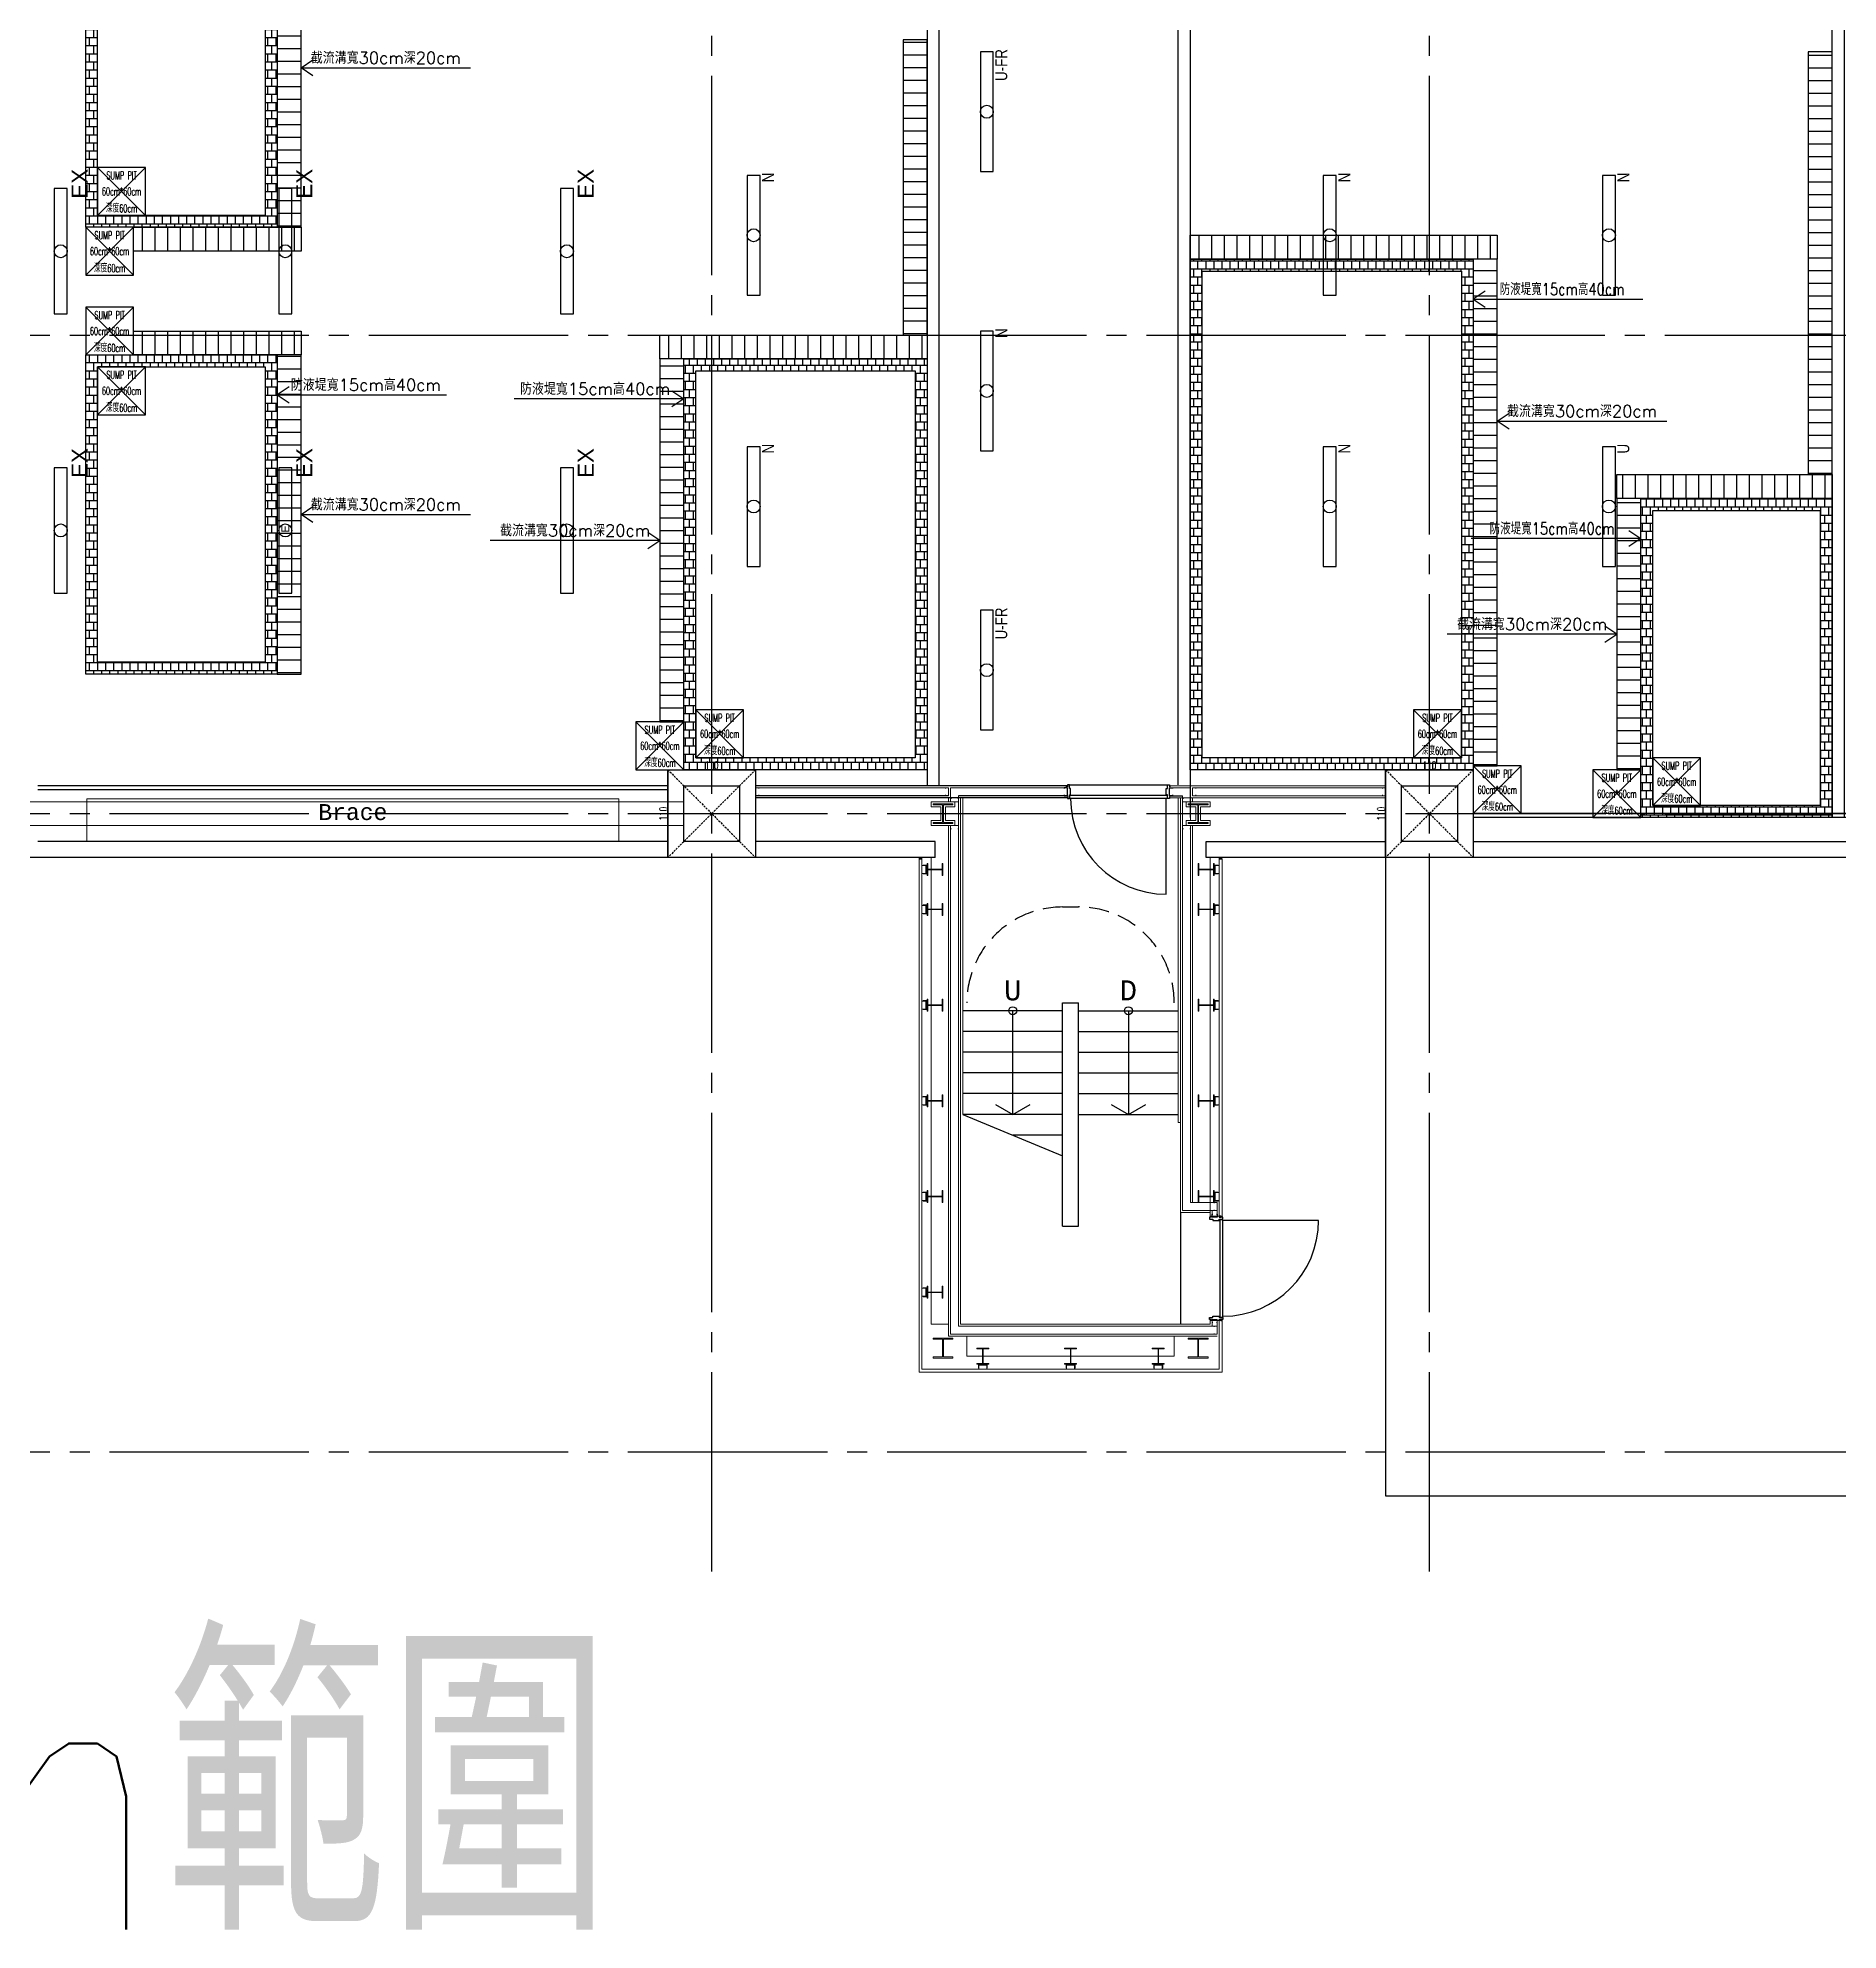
# Model space of a CAD drawing. Header units: millimetres. Extents: x -25195 to 195597, y 6477 to 112111.
# Drawn here: x 7315 to 9572, y 10150 to 12522 of the extents above; entities that cross this region are included whole.
import ezdxf
from ezdxf.enums import TextEntityAlignment as Align

# ---------------------------------------------------------------- set-up
doc = ezdxf.new("R2010")
doc.units = ezdxf.units.MM
doc.header["$LTSCALE"] = 100
doc.linetypes.add('X-N-FAB-L10$0$COL-CEN-LIN', pattern=[3.25, 2.5, -0.25, 0.25, -0.25])
doc.linetypes.add('X-N-FAB-L10$0$HIDDEN', pattern=[0.375, 0.25, -0.125])
for name, color, linetype in [('0-XREF', 7, 'Continuous'), ('188K-SM-06-F1-L10-ELEC-LIGHT-Y2257103$0$E-LIGHT(W)-N', 8, 'Continuous'), ('188K-SM-06-F1-L10-ELEC-LIGHT-Y2257103$0$E-LIGHT(W)-U FR', 8, 'Continuous'), ('188K-SM-06-F1-L10-ELEC-LIGHT-Y2257103$0$E-LIGHT(W)-U XLPE', 8, 'Continuous'), ('188K-SM-06-F1-L10-ELEC-LIGHT-Y2257103$0$E-LIGHT-EX', 8, 'Continuous'), ('188K-SM-06-F1-L10-ELEC-LIGHT-Y2257103$0$E-LIGHT-EX-E', 8, 'Continuous'), ('X-N-FAB-L10$0$00-Dike', 8, 'Continuous'), ('X-N-FAB-L10$0$00-SUMP PIT', 8, 'Continuous'), ('X-N-FAB-L10$0$00-截流溝', 8, 'Continuous'), ('X-N-FAB-L10$0$08', 8, 'Continuous'), ('X-N-FAB-L10$0$12', 8, 'Continuous'), ('X-N-FAB-L10$0$200K新增範圍', 8, 'Continuous'), ('X-N-FAB-L10$0$4', 8, 'Continuous'), ('X-N-FAB-L10$0$A-WALL-IN', 8, 'Continuous'), ('X-N-FAB-L10$0$BEAM', 8, 'Continuous'), ('X-N-FAB-L10$0$BLOCK', 8, 'Continuous'), ('X-N-FAB-L10$0$CCL', 8, 'X-N-FAB-L10$0$COL-CEN-LIN'), ('X-N-FAB-L10$0$COL', 8, 'Continuous'), ('X-N-FAB-L10$0$COL-S', 8, 'Continuous'), ('X-N-FAB-L10$0$DOOR', 8, 'Continuous'), ('X-N-FAB-L10$0$HID', 8, 'X-N-FAB-L10$0$HIDDEN'), ('X-N-FAB-L10$0$HR', 8, 'Continuous'), ('X-N-FAB-L10$0$ST', 8, 'Continuous'), ('X-N-FAB-L10$0$TXT', 8, 'Continuous'), ('X-N-FAB-L10$0$TXT-C', 8, 'Continuous'), ('X-N-FAB-L10$0$TXT-CODE', 8, 'Continuous'), ('X-N-FAB-L10$0$WALL-P', 8, 'Continuous'), ('X-N-FAB-L10$0$WALL-RC', 8, 'Continuous')]:
    doc.layers.add(name, color=color, linetype=linetype)
doc.layers.add('X-N-FAB-L10$0$ARC', color=8, linetype='Continuous', lineweight=0)
doc.layers.add('X-N-FAB-L10$0$STEEL1', color=8, linetype='Continuous', lineweight=0)
doc.styles.add('188K-SM-06-F1-L10-ELEC-LIGHT-Y2257103$0$Standard', font='arial.ttf')
doc.styles.add('X-N-FAB-L10$0$ATS', font='monotxt.shx', dxfattribs={"bigfont": 'BIGFONT.shx'})
doc.styles.add('X-N-FAB-L10$0$CHINA', font='simplex.shx', dxfattribs={"width": 0.75, "bigfont": 'chineset.shx'})
doc.styles.add('X-N-FAB-L10$0$DIM', font='simplex.shx', dxfattribs={"width": 0.67, "bigfont": 'chineset.shx'})
doc.styles.add('X-N-FAB-L10$0$STANDARD', font='SIMPLEX', dxfattribs={"bigfont": 'BIGFONT'})
doc.dimstyles.new('X-N-FAB-L10$0$JJP_005_defpoint', dxfattribs={"dimtxt": 20, "dimasz": 0.5, "dimexe": 0.5, "dimexo": 0.5, "dimgap": 0.5, "dimtad": 1, "dimdsep": 46, "dimtxsty": 'X-N-FAB-L10$0$DIM', "dimblk": 'X-N-FAB-L10$0$_None', "dimcen": 10, "dimclrd": 256, "dimclre": 256, "dimclrt": 256, "dimadec": 0, "dimazin": 0, "dimtfac": 1, "dimtix": 1, "dimtmove": 2, "dimatfit": 3, "dimldrblk": 'X-N-FAB-L10$0$_None', "dimfxl": 0.5, "dimtolj": 1, "dimtzin": 0, "dimarcsym": 0})

# ---------------------------------------------------------------- blocks, each defined once
blk = doc.blocks.new('*U80')
at = {"ltscale": 600}
blk.add_lwpolyline([(75, 8.1), (-75, 8.1), (-75, -8.1), (75, -8.1)], close=True, dxfattribs=at)
blk.add_circle((0, 0), 8.1, dxfattribs=at)
at = {"style": '188K-SM-06-F1-L10-ELEC-LIGHT-Y2257103$0$Standard', "width": 0.8}
blk.add_text('N', height=15, rotation=360, dxfattribs=at).set_placement((78.5, -18.1), align=Align.MIDDLE_RIGHT)
blk = doc.blocks.new('*U82')
at = {"ltscale": 600}
blk.add_lwpolyline([(-75, -8.1), (75, -8.1), (75, 8.1), (-75, 8.1)], close=True, dxfattribs=at)
blk.add_circle((0, 0), 8.1, dxfattribs=at)
at = {"style": '188K-SM-06-F1-L10-ELEC-LIGHT-Y2257103$0$Standard', "width": 0.8}
blk.add_text('U-FR', height=15, rotation=360, dxfattribs=at).set_placement((78.5, -18.1), align=Align.MIDDLE_RIGHT)
blk = doc.blocks.new('*U103')
at = {"layer": '188K-SM-06-F1-L10-ELEC-LIGHT-Y2257103$0$E-LIGHT(W)-N', "rotation": 90}
blk.add_blockref('*U80', (-8.9, 173.2), dxfattribs=at)
at = {"layer": '188K-SM-06-F1-L10-ELEC-LIGHT-Y2257103$0$E-LIGHT(W)-U FR', "rotation": 90}
blk.add_blockref('*U82', (-8.9, -176.8), dxfattribs=at)
blk = doc.blocks.new('*U104')
at = {"color": 0, "linetype": 'ByBlock', "lineweight": -2, "transparency": 16777216}
for p in [(0, 0), (0, -700), (0, -1400)]:
    blk.add_blockref('*U103', p, dxfattribs=at)
blk = doc.blocks.new('*U81')
at = {"ltscale": 600}
blk.add_lwpolyline([(-75, -8.1), (75, -8.1), (75, 8.1), (-75, 8.1)], close=True, dxfattribs=at)
blk.add_circle((0, 0), 8.1, dxfattribs=at)
at = {"style": '188K-SM-06-F1-L10-ELEC-LIGHT-Y2257103$0$Standard', "width": 0.8}
blk.add_text('U', height=15, rotation=360, dxfattribs=at).set_placement((78.5, -18.1), align=Align.MIDDLE_RIGHT)
blk = doc.blocks.new('188K-SM-06-F1-L10-ELEC-LIGHT-Y2257103$0$防塵防水5ft EX')
at = {"ltscale": 600}
blk.add_lwpolyline([(-78.5, -8.1), (78.5, -8.1), (78.5, 8.1), (-78.5, 8.1)], close=True, dxfattribs=at)
blk.add_circle((0, 0), 8.1, dxfattribs=at)
at = {"style": '188K-SM-06-F1-L10-ELEC-LIGHT-Y2257103$0$Standard'}
blk.add_text('EX', height=20, dxfattribs=at).set_placement((65.9, -33.7))
blk = doc.blocks.new('188K-SM-06-F1-L10-ELEC-LIGHT-Y2257103$0$防塵防水 5ft EX-E')
at = {"ltscale": 600}
blk.add_lwpolyline([(0, 25.6), (157, 25.6), (157, 41.8), (0, 41.8)], close=True, dxfattribs=at)
blk.add_circle((78.5, 33.7), 8.1, dxfattribs=at)
at = {"style": '188K-SM-06-F1-L10-ELEC-LIGHT-Y2257103$0$Standard'}
for s, height, p in [('E', 9.8, (75.9, 28.8)), ('EX', 20, (144.4, 0))]:
    blk.add_text(s, height=height, dxfattribs=at).set_placement(p)
blk = doc.blocks.new('188K-SM-06-F1-L10-ELEC-LIGHT-Y2257103')
blk.add_blockref('*U104', (8513.9, 13306.7))
at = {"layer": '188K-SM-06-F1-L10-ELEC-LIGHT-Y2257103$0$E-LIGHT(W)-N', "rotation": 90}
for p in [(8212.5, 12275), (8935, 12275), (9285, 12275), (8212.5, 11935), (8935, 11935)]:
    blk.add_blockref('*U80', p, dxfattribs=at)
at = {"layer": '188K-SM-06-F1-L10-ELEC-LIGHT-Y2257103$0$E-LIGHT(W)-U XLPE', "rotation": 90}
blk.add_blockref('*U81', (9285, 11935), dxfattribs=at)
at = {"layer": '188K-SM-06-F1-L10-ELEC-LIGHT-Y2257103$0$E-LIGHT-EX', "rotation": 90}
for p in [(7343.7, 12255), (7625.3, 12255), (7978.4, 12255), (7343.7, 11905), (7978.4, 11905)]:
    blk.add_blockref('188K-SM-06-F1-L10-ELEC-LIGHT-Y2257103$0$防塵防水5ft EX', p, dxfattribs=at)
at = {"layer": '188K-SM-06-F1-L10-ELEC-LIGHT-Y2257103$0$E-LIGHT-EX-E', "rotation": 90}
blk.add_blockref('188K-SM-06-F1-L10-ELEC-LIGHT-Y2257103$0$防塵防水 5ft EX-E', (7659, 11826.5), dxfattribs=at)
blk = doc.blocks.new('*D153')
at = {"layer": 'DefPoints', "lineweight": -2, "transparency": 16777216}
blk.add_line((0, 0), (110, 0), dxfattribs=at)
at = {"layer": 'DefPoints', "color": 0, "transparency": 16777216}
for p in [(0, 0), (110, 0), (110, 0)]:
    blk.add_point(p, dxfattribs=at)
at = {"layer": 'DefPoints', "transparency": 16777216, "insert": (55, 5.5), "char_height": 10, "attachment_point": 5, "style": 'X-N-FAB-L10$0$DIM'}
blk.add_mtext('\\A1;110', dxfattribs=at)
blk = doc.blocks.new('X-N-FAB-L10$0$_None')
blk = doc.blocks.new('*D154')
at = {"layer": 'DefPoints', "lineweight": -2, "transparency": 16777216}
blk.add_line((0, 0), (0, -110), dxfattribs=at)
at = {"layer": 'DefPoints', "color": 0, "transparency": 16777216}
for p in [(0, 0), (0, -110), (0, -110)]:
    blk.add_point(p, dxfattribs=at)
at = {"layer": 'DefPoints', "transparency": 16777216, "insert": (-5.5, -55), "char_height": 10, "attachment_point": 5, "rotation": 90, "style": 'X-N-FAB-L10$0$DIM'}
blk.add_mtext('\\A1;110', dxfattribs=at)
blk = doc.blocks.new('X-N-FAB-L10$0$A$C5b9bb6f0')
at = {"layer": 'X-N-FAB-L10$0$12'}
for p, q in [((11206.6, 2337), (11206.6, 2467)), ((11351.6, 2467), (11351.6, 2337))]:
    blk.add_line(p, q, dxfattribs=at)
for points in [[(11185, 2349.5), (11206.6, 2337), (11228.3, 2349.5)], [(11330, 2349.5), (11351.6, 2337), (11373.3, 2349.5)]]:
    blk.add_lwpolyline(points, dxfattribs=at)
for centre in [(11206.6, 2467), (11351.6, 2467)]:
    blk.add_circle(centre, 5, dxfattribs=at)
at = {"layer": 'X-N-FAB-L10$0$ARC'}
for p, q in [((11144.1, 2734), (11144.1, 2337)), ((11414.1, 2327), (11414.1, 2734)), ((11089.1, 2659), (11092.6, 2659)), ((11414.1, 2327), (11417.1, 2327)), ((11469.1, 2209.5), (11465.6, 2209.5)), ((11469.1, 2078.5), (11465.6, 2078.5))]:
    blk.add_line(p, q, dxfattribs=at)
blk.add_lwpolyline([(9964.1, 2699), (10794.1, 2699), (10794.1, 2729), (9964.1, 2729)], close=True, dxfattribs=at)
for points in [[(10712.6, 2679), (10712.6, 2732.5), (10045.6, 2732.5), (10045.6, 2679)], [(10888.1, 2737.5), (10888.1, 2736.5), (10884.1, 2736.5), (10884.1, 2746.5), (10888.1, 2746.5), (10888.1, 2745.5)], [(11670.1, 2737.5), (11670.1, 2736.5), (11674.1, 2736.5), (11674.1, 2746.5), (11670.1, 2746.5), (11670.1, 2745.5)]]:
    blk.add_lwpolyline(points, dxfattribs=at)
at = {"layer": 'X-N-FAB-L10$0$DOOR'}
for p, q in [((11277.6, 2750), (11400.6, 2750)), ((11399.1, 2613), (11399.1, 2733)), ((11417.1, 2214), (11417.1, 2074)), ((11590.1, 2204), (11470.1, 2204))]:
    blk.add_line(p, q, dxfattribs=at)
for points in [[(11271.1, 2737.5), (11271.1, 2736.5), (11275.1, 2736.5), (11275.1, 2746.5), (11271.1, 2746.5), (11271.1, 2745.5)], [(11275.1, 2735.5), (11275.1, 2733), (11277.6, 2733), (11277.6, 2737.5), (11279.1, 2737.5), (11279.1, 2745.5), (11277.6, 2745.5), (11277.6, 2750), (11275.1, 2750), (11275.1, 2747.5)], [(11403.1, 2735.5), (11403.1, 2733), (11400.6, 2733), (11400.6, 2737.5), (11399.1, 2737.5), (11399.1, 2745.5), (11400.6, 2745.5), (11400.6, 2750), (11403.1, 2750), (11403.1, 2747.5)], [(11407.1, 2737.5), (11407.1, 2736.5), (11403.1, 2736.5), (11403.1, 2746.5), (11407.1, 2746.5), (11407.1, 2745.5)], [(11455.6, 2208), (11453.1, 2208), (11453.1, 2205.5), (11457.6, 2205.5), (11457.6, 2204), (11465.6, 2204), (11465.6, 2205.5), (11470.1, 2205.5), (11470.1, 2208), (11467.6, 2208)], [(11462.1, 2212), (11463.1, 2212), (11463.1, 2208), (11456.6, 2208), (11456.6, 2212), (11457.6, 2212)], [(11467.6, 2208), (11465.6, 2209.5), (11465.6, 2208), (11467.6, 2208), (11467.6, 2209.5), (11465.6, 2209.5)], [(11455.6, 2080), (11453.1, 2080), (11453.1, 2082.5), (11457.6, 2082.5), (11457.6, 2084), (11465.6, 2084), (11465.6, 2082.5), (11470.1, 2082.5), (11470.1, 2080), (11467.6, 2080)], [(11467.6, 2080), (11465.6, 2078.5), (11465.6, 2080), (11467.6, 2080), (11467.6, 2078.5), (11465.6, 2078.5)]]:
    blk.add_lwpolyline(points, dxfattribs=at)
for points in [[(11275.1, 2749), (11275.1, 2747.8), (11274.1, 2747.8), (11274.1, 2749, 0.780046)], [(11403.1, 2749), (11403.1, 2747.8), (11404.1, 2747.8), (11404.1, 2749, -0.780046)], [(11469.1, 2208), (11467.6, 2208), (11467.6, 2209.5), (11469.1, 2209.5, 0.433794)], [(11469.1, 2080), (11467.6, 2080), (11467.6, 2078.5), (11469.1, 2078.5, -0.433794)]]:
    blk.add_lwpolyline(points, format="xyb", close=True, dxfattribs=at)
for points in [[(11400.1, 2733), (11278.1, 2733), (11278.1, 2737), (11400.1, 2737)], [(11470.1, 2083), (11470.1, 2205), (11466.1, 2205), (11466.1, 2083)]]:
    blk.add_lwpolyline(points, close=True, dxfattribs=at)
for centre, start, end in [((11399.1, 2733), 180, 270), ((11470.1, 2204), 270, 0)]:
    blk.add_arc(centre, 120, start, end, dxfattribs=at)
at = {"layer": 'X-N-FAB-L10$0$HID'}
blk.add_lwpolyline([(11149.1, 2477, -0.414214), (11269.1, 2597), (11289.1, 2597, -0.414214), (11409.1, 2477)], format="xyb", dxfattribs=at)
at = {"layer": 'X-N-FAB-L10$0$HR'}
for p, q in [((11269.1, 2477), (11289.1, 2477)), ((11269.1, 2285), (11269.1, 2477)), ((11289.1, 2327), (11289.1, 2477)), ((11289.1, 2197), (11289.1, 2327)), ((11269.1, 2197), (11269.1, 2285)), ((11269.1, 2197), (11289.1, 2197))]:
    blk.add_line(p, q, dxfattribs=at)
at = {"layer": 'X-N-FAB-L10$0$ST'}
for p, q in [((11269.1, 2467), (11144.1, 2467)), ((11289.1, 2467), (11414.1, 2467)), ((11269.1, 2441), (11144.1, 2441)), ((11289.1, 2441), (11414.1, 2441)), ((11269.1, 2415), (11144.1, 2415)), ((11289.1, 2415), (11414.1, 2415)), ((11269.1, 2389), (11144.1, 2389)), ((11289.1, 2389), (11414.1, 2389)), ((11269.1, 2363), (11144.1, 2363)), ((11289.1, 2363), (11414.1, 2363)), ((11269.1, 2337), (11144.1, 2337)), ((11144.1, 2337), (11269.1, 2285)), ((11289.1, 2337), (11414.1, 2337)), ((11269.1, 2311), (11206.6, 2311))]:
    blk.add_line(p, q, dxfattribs=at)
at = {"layer": 'X-N-FAB-L10$0$STEEL1'}
for p, q in [((11126.1, 2746.5), (10884.1, 2746.5)), ((11126.1, 2734), (11126.1, 2729)), ((11275.1, 2746.5), (11128.6, 2746.5)), ((11128.6, 2746.5), (11128.6, 2736.5)), ((11128.6, 2736.5), (11128.6, 2729)), ((11138.6, 2071.5), (11138.6, 2736.5)), ((11141.1, 2074), (11141.1, 2734)), ((11403.1, 2749), (11432.1, 2749)), ((11403.1, 2746.5), (11429.6, 2746.5)), ((11403.1, 2734), (11674.1, 2734)), ((11417.1, 2214), (11417.1, 2734)), ((11419.6, 2736.5), (11419.6, 2216.5)), ((11429.6, 2746.5), (11429.6, 2736.5)), ((11429.6, 2736.5), (11429.6, 2729)), ((11432.1, 2749), (11674.1, 2749)), ((11432.1, 2746.5), (11674.1, 2746.5)), ((11432.1, 2736.5), (11674.1, 2736.5)), ((11432.1, 2734), (11432.1, 2729)), ((11429.6, 2722.6), (11429.6, 2705.4)), ((11126.1, 2059), (11126.1, 2699)), ((11128.6, 2061.5), (11128.6, 2699)), ((11429.6, 2699), (11429.6, 2226.5)), ((11432.1, 2699), (11432.1, 2226.5)), ((11089.1, 2014), (11089.1, 2657)), ((11089.1, 2657), (11092.6, 2657)), ((11092.6, 2017.5), (11092.6, 2657)), ((11104.1, 2074), (11104.1, 2659)), ((11454.1, 2209.5), (11454.1, 2659)), ((11469.1, 2659), (11465.6, 2659)), ((11465.6, 2209.5), (11465.6, 2657)), ((11469.1, 2657), (11465.6, 2657)), ((11469.1, 2209.5), (11469.1, 2657)), ((11417.1, 2214), (11454.1, 2214)), ((11419.6, 2216.5), (11463.1, 2216.5)), ((11429.6, 2226.5), (11463.1, 2226.5)), ((11454.1, 2214), (11432.1, 2214)), ((11454.1, 2214), (11454.1, 2208)), ((11454.1, 2214), (11454.1, 2209.5)), ((11454.1, 2209.5), (11469.1, 2209.5)), ((11456.6, 2216.5), (11456.6, 2208)), ((11463.1, 2226.5), (11463.1, 2208)), ((11104.1, 2074), (11126.1, 2074)), ((11138.6, 2071.5), (11463.1, 2071.5)), ((11141.1, 2074), (11454.1, 2074)), ((11454.1, 2074), (11432.1, 2074)), ((11454.1, 2074), (11454.1, 2080)), ((11454.1, 2074), (11454.1, 2078.5)), ((11454.1, 2078.5), (11469.1, 2078.5)), ((11456.6, 2071.5), (11456.6, 2080)), ((11463.1, 2061.5), (11463.1, 2080)), ((11465.6, 2017.5), (11465.6, 2078.5)), ((11469.1, 2014), (11469.1, 2078.5)), ((11126.1, 2059), (11463.1, 2059)), ((11128.6, 2061.5), (11463.1, 2061.5)), ((11149.1, 2034), (11149.1, 2059)), ((11409.1, 2034), (11409.1, 2059)), ((11465.6, 2017.5), (11092.6, 2017.5)), ((11409.1, 2034), (11149.1, 2034)), ((11469.1, 2014), (11089.1, 2014))]:
    blk.add_line(p, q, dxfattribs=at)
for points in [[(11104.1, 2699), (11134.1, 2699), (11134.1, 2705.4), (11122.1, 2705.4), (11122.1, 2722.6), (11134.1, 2722.6), (11134.1, 2729), (11104.1, 2729), (11104.1, 2722.6), (11116.2, 2722.6), (11116.2, 2705.4), (11104.1, 2705.4)], [(11424.1, 2699), (11454.1, 2699), (11454.1, 2705.4), (11442.1, 2705.4), (11442.1, 2722.6), (11454.1, 2722.6), (11454.1, 2729), (11424.1, 2729), (11424.1, 2722.6), (11436.2, 2722.6), (11436.2, 2705.4), (11424.1, 2705.4)], [(11106.6, 2701.5), (11131.6, 2701.5), (11131.6, 2702.9), (11119.6, 2702.9), (11119.6, 2725.1), (11131.6, 2725.1), (11131.6, 2726.5), (11106.6, 2726.5), (11106.6, 2725.1), (11118.7, 2725.1), (11118.7, 2702.9), (11106.6, 2702.9)], [(11426.6, 2726.5), (11451.6, 2726.5), (11451.6, 2725.1), (11439.6, 2725.1), (11439.6, 2702.9), (11451.6, 2702.9), (11451.6, 2701.5), (11426.6, 2701.5), (11426.6, 2702.9), (11438.7, 2702.9), (11438.7, 2725.1), (11426.6, 2725.1)], [(11097.6, 2639), (11097.6, 2649), (11092.6, 2649), (11092.6, 2639)], [(11094.1, 2649.6), (11099.1, 2649.6), (11099.1, 2644.6), (11098.5, 2644.6), (11098.5, 2649), (11094.1, 2649)], [(11094.1, 2638.4), (11099.1, 2638.4), (11099.1, 2643.4), (11098.5, 2643.4), (11098.5, 2639), (11094.1, 2639)], [(11099.1, 2636.5), (11099.1, 2651.5), (11100, 2651.5), (11100, 2644.3), (11118.2, 2644.3), (11118.2, 2651.5), (11119.1, 2651.5), (11119.1, 2636.5), (11118.2, 2636.5), (11118.2, 2643.7), (11100, 2643.7), (11100, 2636.5)], [(11459.1, 2636.5), (11459.1, 2651.5), (11458.2, 2651.5), (11458.2, 2644.3), (11440, 2644.3), (11440, 2651.5), (11439.1, 2651.5), (11439.1, 2636.5), (11440, 2636.5), (11440, 2643.7), (11458.2, 2643.7), (11458.2, 2636.5)], [(11464.1, 2649.6), (11459.1, 2649.6), (11459.1, 2644.6), (11459.7, 2644.6), (11459.7, 2649), (11464.1, 2649)], [(11464.1, 2638.4), (11459.1, 2638.4), (11459.1, 2643.4), (11459.7, 2643.4), (11459.7, 2639), (11464.1, 2639)], [(11460.6, 2639), (11460.6, 2649), (11465.6, 2649), (11465.6, 2639)], [(11097.6, 2589), (11097.6, 2599), (11092.6, 2599), (11092.6, 2589)], [(11094.1, 2599.6), (11099.1, 2599.6), (11099.1, 2594.6), (11098.5, 2594.6), (11098.5, 2599), (11094.1, 2599)], [(11094.1, 2588.4), (11099.1, 2588.4), (11099.1, 2593.4), (11098.5, 2593.4), (11098.5, 2589), (11094.1, 2589)], [(11099.1, 2586.5), (11099.1, 2601.5), (11100, 2601.5), (11100, 2594.3), (11118.2, 2594.3), (11118.2, 2601.5), (11119.1, 2601.5), (11119.1, 2586.5), (11118.2, 2586.5), (11118.2, 2593.7), (11100, 2593.7), (11100, 2586.5)], [(11459.1, 2586.5), (11459.1, 2601.5), (11458.2, 2601.5), (11458.2, 2594.3), (11440, 2594.3), (11440, 2601.5), (11439.1, 2601.5), (11439.1, 2586.5), (11440, 2586.5), (11440, 2593.7), (11458.2, 2593.7), (11458.2, 2586.5)], [(11464.1, 2599.6), (11459.1, 2599.6), (11459.1, 2594.6), (11459.7, 2594.6), (11459.7, 2599), (11464.1, 2599)], [(11464.1, 2588.4), (11459.1, 2588.4), (11459.1, 2593.4), (11459.7, 2593.4), (11459.7, 2589), (11464.1, 2589)], [(11460.6, 2589), (11460.6, 2599), (11465.6, 2599), (11465.6, 2589)], [(11097.6, 2469), (11097.6, 2479), (11092.6, 2479), (11092.6, 2469)], [(11094.1, 2479.6), (11099.1, 2479.6), (11099.1, 2474.6), (11098.5, 2474.6), (11098.5, 2479), (11094.1, 2479)], [(11094.1, 2468.4), (11099.1, 2468.4), (11099.1, 2473.4), (11098.5, 2473.4), (11098.5, 2469), (11094.1, 2469)], [(11099.1, 2466.5), (11099.1, 2481.5), (11100, 2481.5), (11100, 2474.3), (11118.2, 2474.3), (11118.2, 2481.5), (11119.1, 2481.5), (11119.1, 2466.5), (11118.2, 2466.5), (11118.2, 2473.7), (11100, 2473.7), (11100, 2466.5)], [(11459.1, 2466.5), (11459.1, 2481.5), (11458.2, 2481.5), (11458.2, 2474.3), (11440, 2474.3), (11440, 2481.5), (11439.1, 2481.5), (11439.1, 2466.5), (11440, 2466.5), (11440, 2473.7), (11458.2, 2473.7), (11458.2, 2466.5)], [(11464.1, 2479.6), (11459.1, 2479.6), (11459.1, 2474.6), (11459.7, 2474.6), (11459.7, 2479), (11464.1, 2479)], [(11464.1, 2468.4), (11459.1, 2468.4), (11459.1, 2473.4), (11459.7, 2473.4), (11459.7, 2469), (11464.1, 2469)], [(11460.6, 2469), (11460.6, 2479), (11465.6, 2479), (11465.6, 2469)], [(11097.6, 2349), (11097.6, 2359), (11092.6, 2359), (11092.6, 2349)], [(11094.1, 2359.6), (11099.1, 2359.6), (11099.1, 2354.6), (11098.5, 2354.6), (11098.5, 2359), (11094.1, 2359)], [(11094.1, 2348.4), (11099.1, 2348.4), (11099.1, 2353.4), (11098.5, 2353.4), (11098.5, 2349), (11094.1, 2349)], [(11099.1, 2346.5), (11099.1, 2361.5), (11100, 2361.5), (11100, 2354.3), (11118.2, 2354.3), (11118.2, 2361.5), (11119.1, 2361.5), (11119.1, 2346.5), (11118.2, 2346.5), (11118.2, 2353.7), (11100, 2353.7), (11100, 2346.5)], [(11459.1, 2346.5), (11459.1, 2361.5), (11458.2, 2361.5), (11458.2, 2354.3), (11440, 2354.3), (11440, 2361.5), (11439.1, 2361.5), (11439.1, 2346.5), (11440, 2346.5), (11440, 2353.7), (11458.2, 2353.7), (11458.2, 2346.5)], [(11464.1, 2359.6), (11459.1, 2359.6), (11459.1, 2354.6), (11459.7, 2354.6), (11459.7, 2359), (11464.1, 2359)], [(11464.1, 2348.4), (11459.1, 2348.4), (11459.1, 2353.4), (11459.7, 2353.4), (11459.7, 2349), (11464.1, 2349)], [(11460.6, 2349), (11460.6, 2359), (11465.6, 2359), (11465.6, 2349)], [(11097.6, 2229), (11097.6, 2239), (11092.6, 2239), (11092.6, 2229)], [(11094.1, 2239.6), (11099.1, 2239.6), (11099.1, 2234.6), (11098.5, 2234.6), (11098.5, 2239), (11094.1, 2239)], [(11094.1, 2228.4), (11099.1, 2228.4), (11099.1, 2233.4), (11098.5, 2233.4), (11098.5, 2229), (11094.1, 2229)], [(11099.1, 2226.5), (11099.1, 2241.5), (11100, 2241.5), (11100, 2234.3), (11118.2, 2234.3), (11118.2, 2241.5), (11119.1, 2241.5), (11119.1, 2226.5), (11118.2, 2226.5), (11118.2, 2233.7), (11100, 2233.7), (11100, 2226.5)], [(11459.1, 2226.5), (11459.1, 2241.5), (11458.2, 2241.5), (11458.2, 2234.3), (11440, 2234.3), (11440, 2241.5), (11439.1, 2241.5), (11439.1, 2226.5), (11440, 2226.5), (11440, 2233.7), (11458.2, 2233.7), (11458.2, 2226.5)], [(11464.1, 2239.6), (11459.1, 2239.6), (11459.1, 2234.6), (11459.7, 2234.6), (11459.7, 2239), (11464.1, 2239)], [(11464.1, 2228.4), (11459.1, 2228.4), (11459.1, 2233.4), (11459.7, 2233.4), (11459.7, 2229), (11464.1, 2229)], [(11460.6, 2229), (11460.6, 2239), (11465.6, 2239), (11465.6, 2229)], [(11097.6, 2109), (11097.6, 2119), (11092.6, 2119), (11092.6, 2109)], [(11094.1, 2119.6), (11099.1, 2119.6), (11099.1, 2114.6), (11098.5, 2114.6), (11098.5, 2119), (11094.1, 2119)], [(11094.1, 2108.4), (11099.1, 2108.4), (11099.1, 2113.4), (11098.5, 2113.4), (11098.5, 2109), (11094.1, 2109)], [(11099.1, 2106.5), (11099.1, 2121.5), (11100, 2121.5), (11100, 2114.3), (11118.2, 2114.3), (11118.2, 2121.5), (11119.1, 2121.5), (11119.1, 2106.5), (11118.2, 2106.5), (11118.2, 2113.7), (11100, 2113.7), (11100, 2106.5)], [(11106.6, 2031.5), (11131.6, 2031.5), (11131.6, 2032.9), (11119.6, 2032.9), (11119.6, 2055.1), (11131.6, 2055.1), (11131.6, 2056.5), (11106.6, 2056.5), (11106.6, 2055.1), (11118.7, 2055.1), (11118.7, 2032.9), (11106.6, 2032.9)], [(11161.6, 2024), (11176.6, 2024), (11176.6, 2024.9), (11169.4, 2024.9), (11169.4, 2043.1), (11176.6, 2043.1), (11176.6, 2044), (11161.6, 2044), (11161.6, 2043.1), (11168.8, 2043.1), (11168.8, 2024.9), (11161.6, 2024.9)], [(11271.6, 2024), (11286.6, 2024), (11286.6, 2024.9), (11279.4, 2024.9), (11279.4, 2043.1), (11286.6, 2043.1), (11286.6, 2044), (11271.6, 2044), (11271.6, 2043.1), (11278.8, 2043.1), (11278.8, 2024.9), (11271.6, 2024.9)], [(11396.6, 2024), (11381.6, 2024), (11381.6, 2024.9), (11388.8, 2024.9), (11388.8, 2043.1), (11381.6, 2043.1), (11381.6, 2044), (11396.6, 2044), (11396.6, 2043.1), (11389.4, 2043.1), (11389.4, 2024.9), (11396.6, 2024.9)], [(11426.6, 2056.5), (11451.6, 2056.5), (11451.6, 2055.1), (11439.6, 2055.1), (11439.6, 2032.9), (11451.6, 2032.9), (11451.6, 2031.5), (11426.6, 2031.5), (11426.6, 2032.9), (11438.7, 2032.9), (11438.7, 2055.1), (11426.6, 2055.1)], [(11163.5, 2019), (11163.5, 2024), (11168.5, 2024), (11168.5, 2023.4), (11164.1, 2023.4), (11164.1, 2019)], [(11164.1, 2022.5), (11174.1, 2022.5), (11174.1, 2017.5), (11164.1, 2017.5)], [(11174.7, 2019), (11174.7, 2024), (11169.7, 2024), (11169.7, 2023.4), (11174.1, 2023.4), (11174.1, 2019)], [(11273.5, 2019), (11273.5, 2024), (11278.5, 2024), (11278.5, 2023.4), (11274.1, 2023.4), (11274.1, 2019)], [(11274.1, 2022.5), (11284.1, 2022.5), (11284.1, 2017.5), (11274.1, 2017.5)], [(11284.7, 2019), (11284.7, 2024), (11279.7, 2024), (11279.7, 2023.4), (11284.1, 2023.4), (11284.1, 2019)], [(11383.5, 2019), (11383.5, 2024), (11388.5, 2024), (11388.5, 2023.4), (11384.1, 2023.4), (11384.1, 2019)], [(11394.1, 2022.5), (11384.1, 2022.5), (11384.1, 2017.5), (11394.1, 2017.5)], [(11394.7, 2019), (11394.7, 2024), (11389.7, 2024), (11389.7, 2023.4), (11394.1, 2023.4), (11394.1, 2019)]]:
    blk.add_lwpolyline(points, close=True, dxfattribs=at)
for points in [[(11122.1, 2737.5), (11122.1, 2736.5), (11126.1, 2736.5), (11126.1, 2746.5), (11122.1, 2746.5), (11122.1, 2745.5)], [(11137.6, 2733), (11138.6, 2733), (11138.6, 2729), (11128.6, 2729), (11128.6, 2733), (11129.6, 2733)], [(11420.6, 2733), (11419.6, 2733), (11419.6, 2729), (11429.6, 2729), (11429.6, 2733), (11428.6, 2733)], [(11436.1, 2737.5), (11436.1, 2736.5), (11432.1, 2736.5), (11432.1, 2746.5), (11436.1, 2746.5), (11436.1, 2745.5)], [(11137.6, 2695), (11138.6, 2695), (11138.6, 2699), (11128.6, 2699), (11128.6, 2695), (11129.6, 2695)], [(11420.6, 2695), (11419.6, 2695), (11419.6, 2699), (11429.6, 2699), (11429.6, 2695), (11428.6, 2695)], [(11090.6, 2657), (11092.6, 2659), (11092.6, 2657), (11090.6, 2657), (11090.6, 2659), (11092.6, 2659)], [(11467.6, 2657), (11465.6, 2659), (11465.6, 2657), (11467.6, 2657), (11467.6, 2659), (11465.6, 2659)], [(11459.1, 2217.5), (11459.1, 2216.5), (11463.1, 2216.5), (11463.1, 2226.5), (11459.1, 2226.5), (11459.1, 2225.5)], [(11462.1, 2076), (11463.1, 2076), (11463.1, 2080), (11456.6, 2080), (11456.6, 2076), (11457.6, 2076)], [(11459.1, 2070.5), (11459.1, 2071.5), (11463.1, 2071.5), (11463.1, 2061.5), (11459.1, 2061.5), (11459.1, 2062.5)]]:
    blk.add_lwpolyline(points, dxfattribs=at)
for points in [[(11089.1, 2657), (11090.6, 2657), (11090.6, 2659), (11089.1, 2659, -0.294457)], [(11469.1, 2657), (11467.6, 2657), (11467.6, 2659), (11469.1, 2659, 0.294457)]]:
    blk.add_lwpolyline(points, format="xyb", close=True, dxfattribs=at)
at = {"layer": 'X-N-FAB-L10$0$WALL-P'}
for p, q in [((10774.1, 2749), (9984.1, 2749)), ((10774.1, 2744), (9984.1, 2744)), ((11126.1, 2749), (10884.1, 2749)), ((11126.1, 2736.5), (10884.1, 2736.5)), ((11275.1, 2734), (10884.1, 2734)), ((11275.1, 2749), (11126.1, 2749)), ((11275.1, 2736.5), (11138.6, 2736.5)), ((11403.1, 2736.5), (11419.6, 2736.5)), ((12574.1, 2714), (11784.1, 2714)), ((12574.1, 2709), (11784.1, 2709))]:
    blk.add_line(p, q, dxfattribs=at)
at = {"layer": 'X-N-FAB-L10$0$WALL-RC'}
for p, q in [((11109.1, 2659), (6049.1, 2659)), ((10774.1, 2679), (9984.1, 2679)), ((11109.1, 2679), (10884.1, 2679)), ((11109.1, 2659), (11109.1, 2679)), ((11449.1, 2679), (11674.1, 2679)), ((11449.1, 2659), (11449.1, 2679)), ((16284.1, 2659), (11449.1, 2659)), ((11784.1, 2679), (12574.1, 2679))]:
    blk.add_line(p, q, dxfattribs=at)
at = {"layer": 'X-N-FAB-L10$0$ARC', "style": 'X-N-FAB-L10$0$ATS'}
blk.add_text('Brace', height=20, dxfattribs=at).set_placement((10379.1, 2716), align=Align.MIDDLE_CENTER)
at = {"layer": 'X-N-FAB-L10$0$ST', "style": 'X-N-FAB-L10$0$ATS'}
for s, p in [('U', (11206.6, 2492.5)), ('D', (11351.6, 2492.5))]:
    blk.add_text(s, height=25, dxfattribs=at).set_placement(p, align=Align.MIDDLE_CENTER)
blk = doc.blocks.new('X-N-FAB-L10$0$SUMP PIT')
at = {"layer": 'X-N-FAB-L10$0$08'}
for p, q in [((-30, 30), (30, -30)), ((-30, -30), (30, 30))]:
    blk.add_line(p, q, dxfattribs=at)
blk.add_lwpolyline([(-30, -30), (30, -30), (30, 30), (-30, 30)], close=True, dxfattribs=at)
at = {"layer": 'X-N-FAB-L10$0$TXT-C', "style": 'X-N-FAB-L10$0$STANDARD', "width": 0.6}
for s, p in [('SUMP PIT', (0, 20)), ('60cm*60cm', (0, 0)), ('深度60cm', (0, -20))]:
    blk.add_text(s, height=10, dxfattribs=at).set_placement(p, align=Align.MIDDLE)
blk = doc.blocks.new('X-N-FAB-L10$0$A$C1988aaf9')
at = {"layer": 'X-N-FAB-L10$0$00-Dike'}
h = blk.add_hatch(dxfattribs=at)
h.set_pattern_fill('AR-B88', color=256, scale=0.05)
h.set_pattern_definition([(0, (-5635, -10916.2), (0, 10.16), []), (90, (-5635, -10916.2), (-5.08, 10.16), [10.16, -10.16])])
h.paths.add_polyline_path([(3715, 1135), (3955, 1135), (3955, 735), (3715, 735)])
h.paths.add_polyline_path([(3730, 1120), (3940, 1120), (3940, 750), (3730, 750)], flags=16)
h = blk.add_hatch(dxfattribs=at)
h.set_pattern_fill('AR-B88', color=256, scale=0.05)
h.set_pattern_definition([(360, (-2955, -11765), (2e-15, 10.16), []), (90, (-2955, -11765), (-5.08, 10.16), [10.16, -10.16])])
h.paths.add_polyline_path([(5100, 695), (5455, 695), (5455, 55), (5100, 55)])
h.paths.add_polyline_path([(5115, 680), (5440, 680), (5440, 70), (5115, 70)], flags=16)
h = blk.add_hatch(dxfattribs=at)
h.set_pattern_fill('AR-B88', color=256, scale=0.05)
h.set_pattern_definition([(0, (-5635, -11476.2), (0, 10.16), []), (90, (-5635, -11476.2), (-5.08, 10.16), [10.16, -10.16])])
h.paths.add_polyline_path([(3715, 575), (3955, 575), (3955, 175), (3715, 175)])
h.paths.add_polyline_path([(3730, 560), (3940, 560), (3940, 190), (3730, 190)], flags=16)
h = blk.add_hatch(dxfattribs=at)
h.set_pattern_fill('AR-B88', color=256, scale=0.05)
h.set_pattern_definition([(0, (-8190, -11530), (0, 10.16), []), (90, (-8190, -11530), (-5.08, 10.16), [10.16, -10.16])])
h.paths.add_polyline_path([(4465, 570), (4770, 570), (4770, 55), (4465, 55)])
h.paths.add_polyline_path([(4480, 555), (4755, 555), (4755, 70), (4480, 70)], flags=16)
h = blk.add_hatch(dxfattribs=at)
h.set_pattern_fill('AR-B88', color=256, scale=0.05, angle=180)
h.set_pattern_definition([(180, (15255, 12046.2), (-1e-15, -10.16), []), (270, (15255, 12046.2), (5.08, -10.16), [10.16, -10.16])])
h.paths.add_polyline_path([(5905, -5), (5665, -5), (5665, 395), (5905, 395)])
h.paths.add_polyline_path([(5890, 10), (5680, 10), (5680, 380), (5890, 380)], flags=16)
at = {"layer": 'X-N-FAB-L10$0$00-截流溝'}
h = blk.add_hatch(dxfattribs=at)
h.set_pattern_fill('ANSI31', color=256, scale=5, angle=-45)
h.set_pattern_definition([(360, (-8870, 14239.39), (6e-15, 15.875), [])])
h.paths.add_polyline_path([(3955, 1135), (3955, 735), (3985, 735), (3985, 1135)])
h = blk.add_hatch(dxfattribs=at)
h.set_pattern_fill('ANSI31', color=256, scale=5, angle=-45)
h.set_pattern_definition([(360, (-8085, 14104.39), (6e-15, 15.875), [])])
h.paths.add_polyline_path([(4740, 970), (4740, 600), (4770, 600), (4770, 970)])
h = blk.add_hatch(dxfattribs=at)
h.set_pattern_fill('ANSI31', color=256, scale=5, angle=-45)
h.set_pattern_definition([(360, (-6950, 13929.39), (6e-15, 15.875), [])])
h.paths.add_polyline_path([(5875, 955), (5875, 425), (5905, 425), (5905, 955)])
h = blk.add_hatch(dxfattribs=at)
h.set_pattern_fill('ANSI31', color=256, scale=5, angle=45)
h.set_pattern_definition([(90, (-11762.5, -12120), (-15.875, 3e-15), [])])
h.paths.add_polyline_path([(3985, 705), (3775, 705), (3775, 735), (3985, 735)])
h = blk.add_hatch(dxfattribs=at)
h.set_pattern_fill('ANSI31', color=256, scale=5, angle=45)
h.set_pattern_definition([(90, (-10437.5, -12130), (-15.875, 3e-15), [])])
h.paths.add_polyline_path([(5485, 695), (5100, 695), (5100, 725), (5485, 725)])
h = blk.add_hatch(dxfattribs=at)
h.set_pattern_fill('ANSI31', color=256, scale=5, angle=-45)
h.set_pattern_definition([(360, (-7370, 13564.39), (6e-15, 15.875), [])])
h.paths.add_polyline_path([(5455, 695), (5455, 60), (5485, 60), (5485, 695)])
h = blk.add_hatch(dxfattribs=at)
h.set_pattern_fill('ANSI31', color=256, scale=5, angle=45)
h.set_pattern_definition([(90, (-11762.5, -12250), (-15.875, 3e-15), [])])
h.paths.add_polyline_path([(3985, 575), (3775, 575), (3775, 605), (3985, 605)])
h = blk.add_hatch(dxfattribs=at)
h.set_pattern_fill('ANSI31', color=256, scale=5, angle=45)
h.set_pattern_definition([(90, (-11102.5, -12255), (-15.875, 3e-15), [])])
h.paths.add_polyline_path([(4770, 570), (4435, 570), (4435, 600), (4770, 600)])
h = blk.add_hatch(dxfattribs=at)
h.set_pattern_fill('ANSI31', color=256, scale=5, angle=-45)
h.set_pattern_definition([(360, (-8870, 13679.39), (6e-15, 15.875), [])])
h.paths.add_polyline_path([(3955, 575), (3955, 175), (3985, 175), (3985, 575)])
h = blk.add_hatch(dxfattribs=at)
h.set_pattern_fill('ANSI31', color=256, scale=5, angle=-45)
h.set_pattern_definition([(360, (-8390, 13619.39), (6e-15, 15.875), [])])
h.paths.add_polyline_path([(4435, 570), (4435, 115), (4465, 115), (4465, 570)])
h = blk.add_hatch(dxfattribs=at)
h.set_pattern_fill('ANSI31', color=256, scale=5, angle=45)
h.set_pattern_definition([(90, (-10017.5, -12430), (-15.875, 3e-15), [])])
h.paths.add_polyline_path([(5905, 395), (5635, 395), (5635, 425), (5905, 425)])
h = blk.add_hatch(dxfattribs=at)
h.set_pattern_fill('ANSI31', color=256, scale=5, angle=-45)
h.set_pattern_definition([(360, (-7190, 13559.39), (6e-15, 15.875), [])])
h.paths.add_polyline_path([(5635, 395), (5635, 55), (5665, 55), (5665, 395)])
at = {"layer": 'X-N-FAB-L10$0$00-Dike'}
for points in [[(3715, 1135), (3955, 1135), (3955, 735), (3715, 735)], [(3730, 1120), (3940, 1120), (3940, 750), (3730, 750)], [(5100, 695), (5455, 695), (5455, 55), (5100, 55)], [(5115, 680), (5440, 680), (5440, 70), (5115, 70)], [(3715, 575), (3955, 575), (3955, 175), (3715, 175)], [(4465, 570), (4770, 570), (4770, 55), (4465, 55)], [(3730, 560), (3940, 560), (3940, 190), (3730, 190)], [(4480, 555), (4755, 555), (4755, 70), (4480, 70)], [(5905, -5), (5665, -5), (5665, 395), (5905, 395)], [(5890, 10), (5680, 10), (5680, 380), (5890, 380)]]:
    blk.add_lwpolyline(points, close=True, dxfattribs=at)
for points in [[(5470, 655), (5455, 645), (5470, 635)], [(5455, 645), (5667.6, 645)], [(3970, 535), (3955, 525), (3970, 515)], [(4450, 530), (4465, 520), (4450, 510)], [(5665, 345), (5452.4, 345)], [(5650, 355), (5665, 345), (5650, 335)]]:
    blk.add_lwpolyline(points, dxfattribs=at)
at = {"layer": 'X-N-FAB-L10$0$00-截流溝'}
for points in [[(3955, 1135), (3955, 735), (3985, 735), (3985, 1135)], [(4740, 970), (4740, 600), (4770, 600), (4770, 970)], [(5875, 955), (5875, 425), (5905, 425), (5905, 955)], [(3985, 705), (3775, 705), (3775, 735), (3985, 735)], [(5485, 695), (5100, 695), (5100, 725), (5485, 725)], [(5455, 695), (5455, 60), (5485, 60), (5485, 695)], [(3985, 575), (3775, 575), (3775, 605), (3985, 605)], [(4770, 570), (4435, 570), (4435, 600), (4770, 600)], [(3955, 575), (3955, 175), (3985, 175), (3985, 575)], [(4435, 570), (4435, 115), (4465, 115), (4465, 570)], [(5905, 395), (5635, 395), (5635, 425), (5905, 425)], [(5635, 395), (5635, 55), (5665, 55), (5665, 395)]]:
    blk.add_lwpolyline(points, close=True, dxfattribs=at)
blk.add_lwpolyline([(4420, 332.5), (4435, 342.5), (4420, 352.5)], dxfattribs=at)
at = {"layer": 'X-N-FAB-L10$0$A-WALL-IN'}
blk.add_lwpolyline([(5905, 1840), (5920, 1840), (5920, -5), (5905, -5)], close=True, dxfattribs=at)
at = {"layer": 'X-N-FAB-L10$0$TXT'}
for points in [[(4000, 925), (3985, 935), (4000, 945)], [(3985, 935), (4197.6, 935)], [(3955, 525), (4167.6, 525)], [(4465, 520), (4252.4, 520)], [(5500, 482), (5485, 492), (5500, 502)], [(5485, 492), (5697.6, 492)], [(4000, 365), (3985, 375), (4000, 385)], [(3985, 375), (4197.6, 375)], [(4435, 342.5), (4222.4, 342.5)], [(5635, 225), (5422.4, 225)], [(5620, 215), (5635, 225), (5620, 235)]]:
    blk.add_lwpolyline(points, dxfattribs=at)
at = {"layer": 'X-N-FAB-L10$0$00-SUMP PIT'}
for p in [(3760, 780), (3745, 705), (3745, 605), (3760, 530), (4510, 100), (5410, 100), (4435, 85), (5485, 30), (5635, 25), (5710, 40)]:
    blk.add_blockref('X-N-FAB-L10$0$SUMP PIT', p, dxfattribs=at)
at = {"layer": 'X-N-FAB-L10$0$00-Dike', "style": 'X-N-FAB-L10$0$STANDARD', "width": 0.8}
for p in [(5566.3, 650), (5553.7, 350)]:
    blk.add_text('防液堤寬15cm高40cm', height=15, dxfattribs=at).set_placement(p, align=Align.CENTER)
at = {"layer": 'X-N-FAB-L10$0$TXT', "style": 'X-N-FAB-L10$0$CHINA'}
for s, p in [('截流溝寬30cm深20cm', (4091.3, 940)), ('防液堤寬15cm高40cm', (4066.3, 530)), ('防液堤寬15cm高40cm', (4353.7, 525)), ('截流溝寬30cm深20cm', (5591.3, 497)), ('截流溝寬30cm深20cm', (4091.3, 380)), ('截流溝寬30cm深20cm', (4328.7, 347.5)), ('截流溝寬30cm深20cm', (5528.7, 230))]:
    blk.add_text(s, height=15, dxfattribs=at).set_placement(p, align=Align.CENTER)
blk = doc.blocks.new('X-N-FAB-L10$0$A$C969652c4')
at = {"layer": 'X-N-FAB-L10$0$A-WALL-IN'}
for points in [[(1775, 2030), (6540, 2030), (6540, 211)], [(6840, 211), (6840, 2030), (10440, 2030)], [(1775, 2015), (6525, 2015), (6525, 211)], [(8000, 170), (8000, 2015), (6855, 2015), (6855, 170)]]:
    blk.add_lwpolyline(points, dxfattribs=at)
at = {"layer": 'X-N-FAB-L10$0$200K新增範圍'}
blk.add_blockref('X-N-FAB-L10$0$A$C1988aaf9', (1755, 175), dxfattribs=at)
blk = doc.blocks.new('*U152')
at = {"layer": 'DefPoints', "linetype": 'X-N-FAB-L10$0$HIDDEN', "ltscale": 0.1}
for p, q in [((110, 0), (0, -110)), ((0, 0), (110, -110))]:
    blk.add_line(p, q, dxfattribs=at)
at = {"layer": 'X-N-FAB-L10$0$COL', "ltscale": 0.1}
blk.add_lwpolyline([(0, 0), (110, 0), (110, -110), (0, -110)], close=True, dxfattribs=at)
at = {"layer": 'DefPoints'}
dim = blk.add_linear_dim(base=(0, -110), p1=(0, 0), p2=(0, -110), angle=90, dimstyle='X-N-FAB-L10$0$JJP_005_defpoint', override={"dimtxt": 10}, dxfattribs=at)
dim.commit()
dim.dimension.update_dxf_attribs({"geometry": '*D154', "text_midpoint": (-5.5, -55)})
dim = blk.add_linear_dim(base=(110, 0), p1=(0, 0), p2=(110, 0), dimstyle='X-N-FAB-L10$0$JJP_005_defpoint', override={"dimtxt": 10}, dxfattribs=at)
dim.commit()
dim.dimension.update_dxf_attribs({"geometry": '*D153', "text_midpoint": (55, 5.5)})
blk = doc.blocks.new('X-N-FAB-L10$0$A$C467ba2ca')
at = {"layer": 'X-N-FAB-L10$0$CCL'}
for p, q in [((-18850, 0), (-18850, 9160)), ((-17950, 0), (-17950, 9160)), ((-27730, 1550), (360, 1550)), ((-27730, 950), (360, 950)), ((-27730, 150), (360, 150))]:
    blk.add_line(p, q, dxfattribs=at)
at = {"layer": 'X-N-FAB-L10$0$COL-S'}
for points in [[(-18885, 985), (-18815, 985), (-18815, 915), (-18885, 915)], [(-17985, 985), (-17915, 985), (-17915, 915), (-17985, 915)]]:
    blk.add_lwpolyline(points, close=True, dxfattribs=at)
at = {"layer": 'X-N-FAB-L10$0$BEAM'}
for p in [(-18905, 1005), (-18005, 1005)]:
    blk.add_blockref('*U152', p, dxfattribs=at)
blk = doc.blocks.new('X-N-FAB-L10')
at = {"layer": 'X-N-FAB-L10$0$4'}
blk.add_lwpolyline([(9005, 10695), (13435, 10695), (13435, 11495), (9005, 11495)], close=True, dxfattribs=at)
at = {"layer": 'X-N-FAB-L10$0$COL-S'}
blk.add_lwpolyline([(9025, 11585), (9095, 11585), (9095, 11515), (9025, 11515)], close=True, dxfattribs=at)
for name, p in [('X-N-FAB-L10$0$A$C5b9bb6f0', (-2669.1, 8836)), ('X-N-FAB-L10$0$A$C969652c4', (1905, 11375))]:
    blk.add_blockref(name, p)
at = {"layer": 'X-N-FAB-L10$0$BEAM'}
blk.add_blockref('*U152', (9005, 11605), dxfattribs=at)
at = {"layer": 'X-N-FAB-L10$0$BLOCK'}
blk.add_blockref('X-N-FAB-L10$0$A$C467ba2ca', (27010, 10600), dxfattribs=at)
at = {"layer": 'X-N-FAB-L10$0$TXT-CODE', "style": 'X-N-FAB-L10$0$CHINA', "width": 0.8}
blk.add_text('L10樓板下淨高450cm範圍', height=350, dxfattribs=at).set_placement((6063.8, 10326.2), align=Align.MIDDLE_CENTER)

msp = doc.modelspace()

# ---------------------------------------------------------------- block references
at = {"layer": '0-XREF'}
for name in ['X-N-FAB-L10', '188K-SM-06-F1-L10-ELEC-LIGHT-Y2257103']:
    msp.add_blockref(name, (0, 0), dxfattribs=at)

doc.saveas('drawing.dxf')
